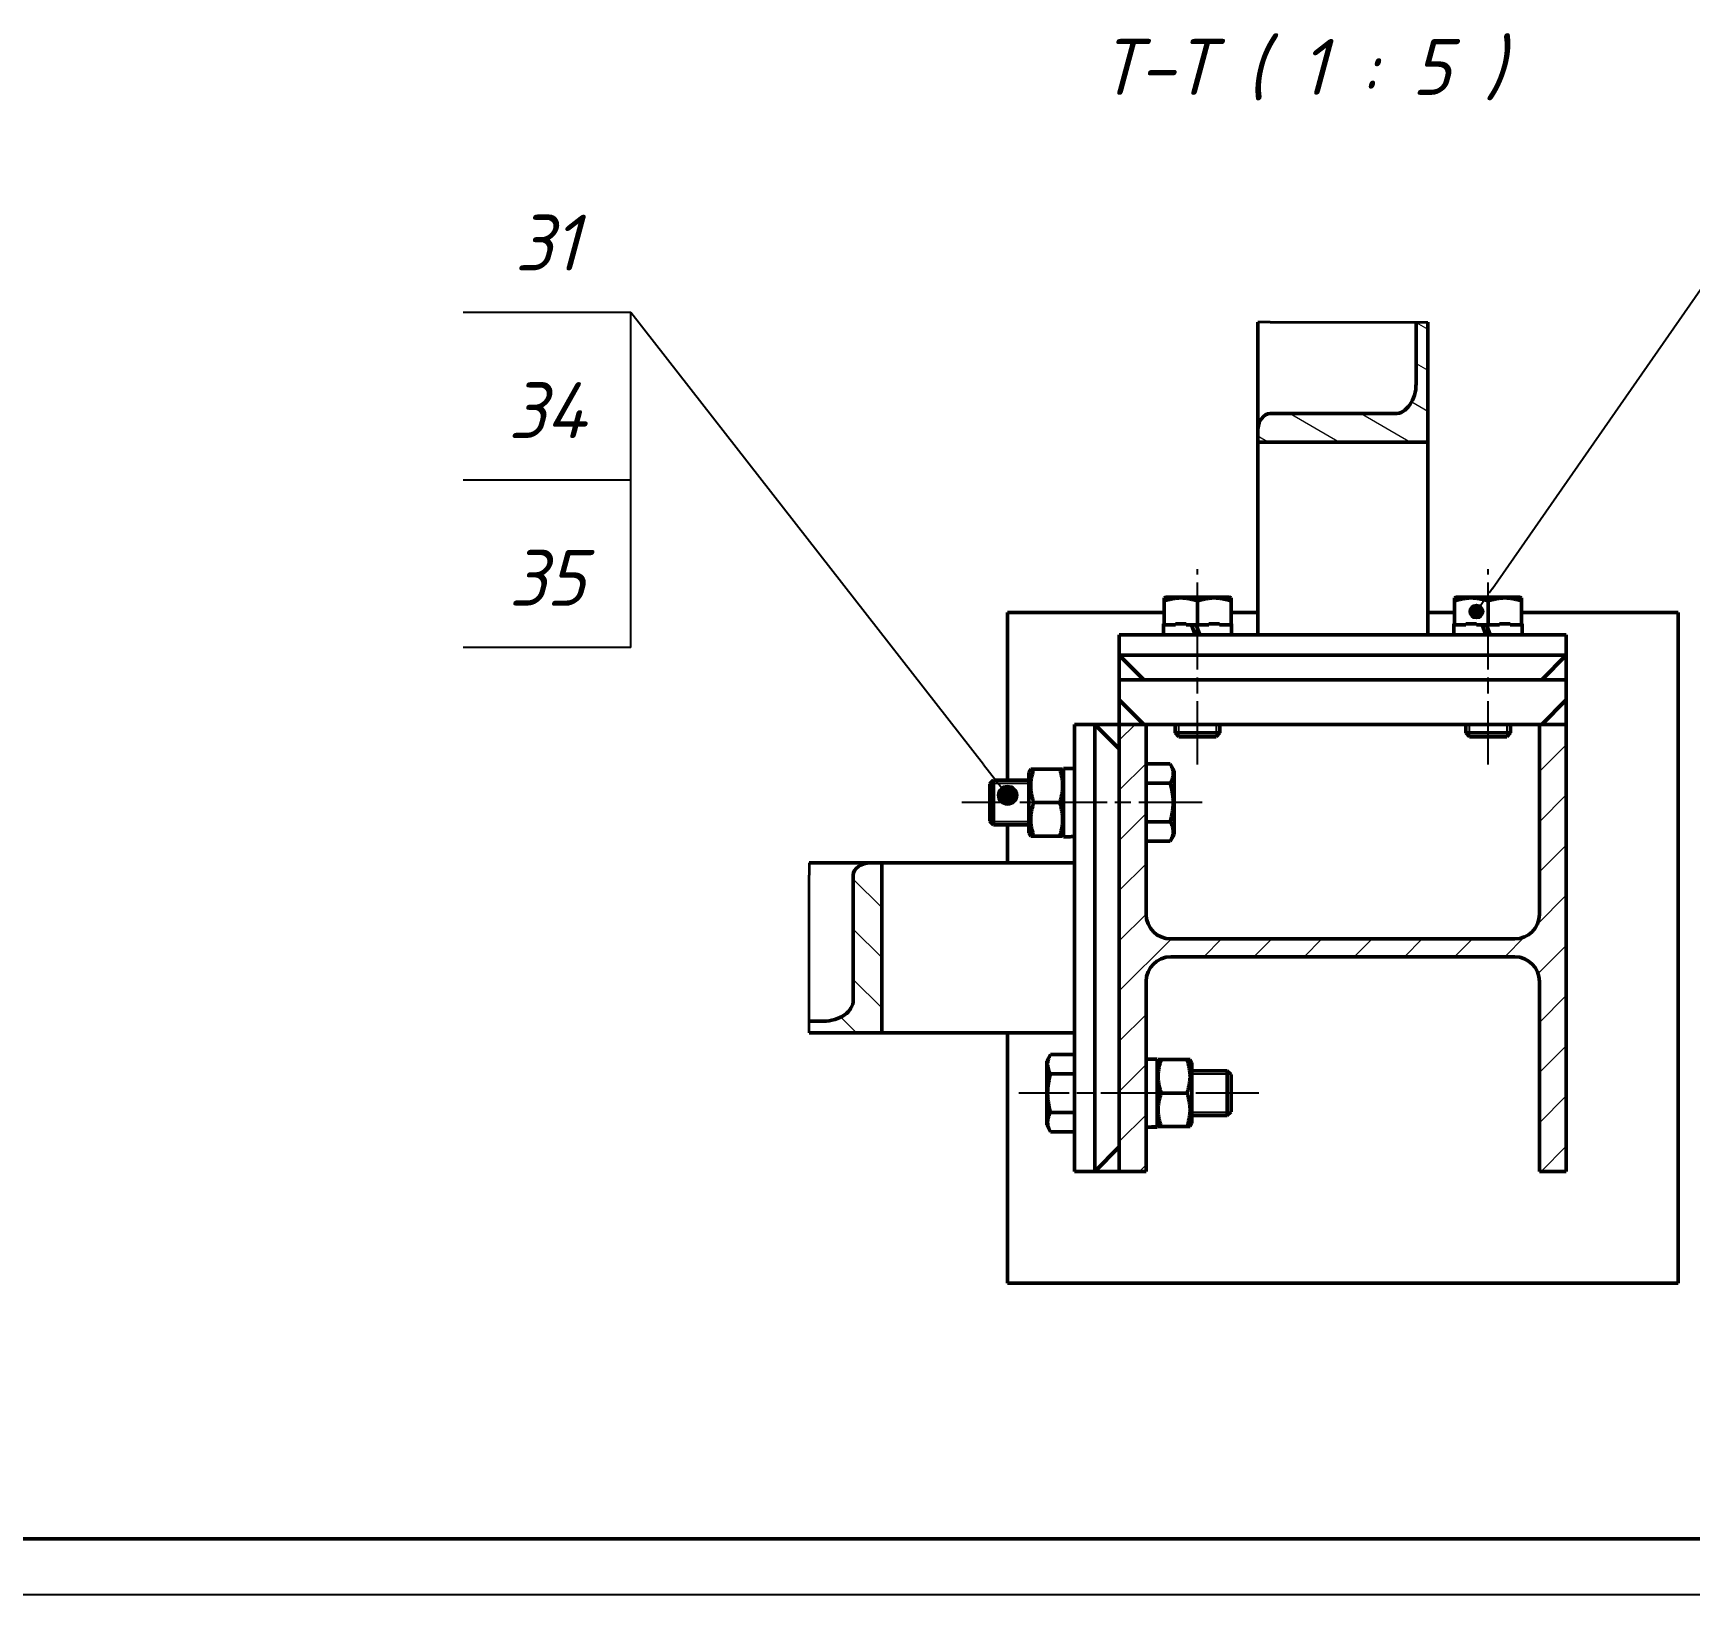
# Model space of a CAD drawing. Header units: millimetres. Extents: x 0 to 25230, y 0 to 17820.
# Drawn here: x 12849 to 17297, y 0 to 4193 of the extents above; entities that cross this region are included whole.
import ezdxf

# ---------------------------------------------------------------- set-up
doc = ezdxf.new("R2010")
doc.units = ezdxf.units.MM
doc.header["$LTSCALE"] = 30
doc.linetypes.add('CHAIN', pattern=[0.7087, 0.4724, -0.0591, 0.1181, -0.0591])
for name, color, linetype, lineweight in [('Видимые тонкие (ГОСТ)', 7, 'Continuous', 35), ('Видимый контур (ГОСТ)', 7, 'Continuous', 50), ('Кромка (ГОСТ)', 7, 'Continuous', 50), ('Линия резьбы (ГОСТ)', 7, 'Continuous', 25), ('Обозначение (ГОСТ)', 7, 'Continuous', 25), ('Осевая линия (ГОСТ)', 7, 'Continuous', 25), ('Штриховка (ГОСТ)', 7, 'Continuous', 18), ('Эскизная геометрия (ГОСТ)', 7, 'Continuous', 50)]:
    doc.layers.add(name, color=color, linetype=linetype, lineweight=lineweight)
doc.styles.add('Увеличенный текст (ГОСТ)', font='GOST Common Italic.ttf')

# ---------------------------------------------------------------- blocks, each defined once
blk = doc.blocks.new('Рамки ГОСТ_ граница 594x841_2')
at = {"layer": 'Кромка (ГОСТ)'}
blk.add_line((20, 5), (836, 5), dxfattribs=at)
at = {"layer": 'Кромка (ГОСТ)', "lineweight": 25}
blk.add_line((841, 0), (0, 0), dxfattribs=at)
blk = doc.blocks.new('Номера позиций43')
at = {"layer": 'Обозначение (ГОСТ)'}
h = blk.add_hatch(color=256, dxfattribs=at)
edge = h.paths.add_edge_path(flags=0)
edge.add_arc((515.51, 71.56), 0.875, 0, 360)
for p, q in [((481.78, 114.77), (466.78, 114.77)), ((513.35, 74.32), (481.78, 114.77)), ((481.78, 99.77), (481.78, 114.77)), ((481.78, 99.77), (466.78, 99.77)), ((481.78, 84.77), (481.78, 99.77)), ((481.78, 84.77), (466.78, 84.77)), ((513.35, 74.32), (514.97, 72.25))]:
    blk.add_line(p, q, dxfattribs=at)
blk.add_circle((515.51, 71.56), 0.875, dxfattribs=at)
at = {"layer": 'Обозначение (ГОСТ)', "char_height": 5, "attachment_point": 5, "style": 'Увеличенный текст (ГОСТ)'}
for s, insert in [('31', (474.28, 121.02)), ('34', (474.28, 106.02)), ('35', (474.28, 91.02))]:
    blk.add_mtext(s, dxfattribs=dict(at, insert=insert))
blk = doc.blocks.new('Номера позиций44')
at = {"layer": 'Обозначение (ГОСТ)'}
h = blk.add_hatch(color=256, dxfattribs=at)
edge = h.paths.add_edge_path(flags=0)
edge.add_arc((557.46, 88), 0.625, 0, 360)
for p, q in [((558.89, 90.05), (582.79, 124.41)), ((582.79, 124.41), (597.79, 124.41)), ((582.79, 109.41), (582.79, 124.41)), ((582.79, 109.41), (597.79, 109.41)), ((558.41, 89.36), (557.82, 88.51)), ((558.89, 90.05), (558.61, 89.65))]:
    blk.add_line(p, q, dxfattribs=at)
blk.add_circle((557.46, 88), 0.625, dxfattribs=at)
at = {"layer": 'Обозначение (ГОСТ)', "char_height": 5, "attachment_point": 5, "style": 'Увеличенный текст (ГОСТ)'}
for s, insert in [('29', (590.29, 130.66)), ('35', (590.29, 115.66))]:
    blk.add_mtext(s, dxfattribs=dict(at, insert=insert))

msp = doc.modelspace()

# ---------------------------------------------------------------- hatches: boundary and pattern name
at = {"layer": 'Штриховка (ГОСТ)'}
h = msp.add_hatch(dxfattribs=at)
h.set_pattern_fill('ANSI31', color=256, scale=762, angle=105.000246, style=0)
h.set_pattern_definition([(150.00025, (0, 0), (-47.62465, -82.4891), [])])
edge = h.paths.add_edge_path()
edge.add_line((16562.014, 3416.985), (16593.214, 3416.985))
edge.add_line((16593.214, 3416.985), (16593.214, 3095.032))
edge.add_line((16593.214, 3095.032), (16137.214, 3095.032))
edge.add_line((16137.214, 3095.032), (16137.214, 3124.73))
edge.add_ellipse((16170.214, 3124.73), major_axis=(0, -46.669), ratio=0.70710678, start_angle=180, end_angle=270, ccw=False)
edge.add_line((16170.214, 3171.399), (16505.014, 3171.399))
edge.add_ellipse((16505.014, 3252.009), major_axis=(0, -80.61), ratio=0.70710678, start_angle=0, end_angle=90)
edge.add_line((16562.014, 3252.009), (16562.014, 3416.985))
h = msp.add_hatch(dxfattribs=at)
h.set_pattern_fill('ANSI31', color=256, scale=762, style=0)
h.set_pattern_definition([(45, (0, 0), (-67.3519, 67.3519), [])])
edge = h.paths.add_edge_path()
edge.add_line((15903.214, 1713.106), (16827.214, 1713.106))
edge.add_ellipse((16827.214, 1647.106), major_axis=(66, 0), ratio=1, start_angle=0, end_angle=90, ccw=False)
edge.add_line((16893.214, 1647.106), (16893.214, 1137.106))
edge.add_line((16893.214, 1137.106), (16965.214, 1137.106))
edge.add_line((16965.214, 1137.106), (16965.214, 2337.106))
edge.add_line((16965.214, 2337.106), (16893.214, 2337.106))
edge.add_line((16893.214, 2337.106), (16893.214, 1827.106))
edge.add_ellipse((16827.214, 1827.106), major_axis=(0, -66), ratio=1, start_angle=0, end_angle=90, ccw=False)
edge.add_line((16827.214, 1761.106), (15903.214, 1761.106))
edge.add_ellipse((15903.214, 1827.106), major_axis=(-66, 0), ratio=1, start_angle=0, end_angle=90, ccw=False)
edge.add_line((15837.214, 1827.106), (15837.214, 2337.106))
edge.add_line((15837.214, 2337.106), (15765.214, 2337.106))
edge.add_line((15765.214, 2337.106), (15765.214, 1137.106))
edge.add_line((15765.214, 1137.106), (15837.214, 1137.106))
edge.add_line((15837.214, 1137.106), (15837.214, 1647.106))
edge.add_ellipse((15903.214, 1647.106), major_axis=(0, 66), ratio=1, start_angle=0, end_angle=90, ccw=False)
h = msp.add_hatch(dxfattribs=at)
h.set_pattern_fill('ANSI31', color=256, scale=762, angle=90.00021, style=0)
h.set_pattern_definition([(135.0002, (0, 0), (-67.3517, -67.35217), [])])
edge = h.paths.add_edge_path()
edge.add_line((14932.372, 1509.106), (14932.372, 1540.306))
edge.add_line((14932.372, 1540.306), (14970.311, 1540.306))
edge.add_ellipse((14970.311, 1597.306), major_axis=(80.61, 0), ratio=0.70710678, start_angle=270, end_angle=360)
edge.add_line((15050.921, 1597.306), (15050.921, 1932.106))
edge.add_ellipse((15097.591, 1932.106), major_axis=(46.669, 0), ratio=0.70710678, start_angle=90, end_angle=180, ccw=False)
edge.add_line((15097.591, 1965.106), (15127.289, 1965.106))
edge.add_line((15127.289, 1965.106), (15127.289, 1509.106))
edge.add_line((15127.289, 1509.106), (14932.372, 1509.106))

# ---------------------------------------------------------------- linework, layer by layer
at = {"layer": 'Видимые тонкие (ГОСТ)'}
for p, q in [((16170.214, 3416.985), (16137.214, 3416.985)), ((16170.214, 3416.985), (16505.014, 3416.985)), ((16505.014, 3416.985), (16562.014, 3416.985)), ((16562.014, 3416.985), (16593.214, 3416.985)), ((14932.372, 1965.106), (14932.372, 1932.106)), ((14932.372, 1597.306), (14932.372, 1932.106)), ((14932.372, 1540.306), (14932.372, 1597.306)), ((14932.372, 1509.106), (14932.372, 1540.306))]:
    msp.add_line(p, q, dxfattribs=at)
at = {"layer": 'Видимый контур (ГОСТ)'}
for p, q in [((16137.214, 3124.73), (16137.214, 3416.985)), ((16562.014, 3416.985), (16562.014, 3252.009)), ((16593.214, 3095.032), (16593.214, 3416.985)), ((16505.014, 3171.399), (16170.214, 3171.399)), ((16137.214, 3124.73), (16137.214, 3095.032)), ((16137.214, 3095.032), (16593.214, 3095.032)), ((16137.214, 2577.106), (16137.214, 3095.032)), ((16593.214, 2577.106), (16593.214, 3095.032)), ((15889.714, 2679.106), (15885.214, 2676.508)), ((15885.214, 2676.508), (15885.214, 2668.47)), ((15889.714, 2679.106), (16060.714, 2679.106)), ((16060.714, 2679.106), (16065.214, 2676.508)), ((16065.214, 2668.47), (16065.214, 2676.508)), ((16669.714, 2679.106), (16665.214, 2676.508)), ((16665.214, 2676.508), (16665.214, 2668.47)), ((16669.714, 2679.106), (16840.714, 2679.106)), ((16840.714, 2679.106), (16845.214, 2676.508)), ((16845.214, 2668.47), (16845.214, 2676.508)), ((15465.214, 2637.106), (15465.214, 2187.106)), ((15885.214, 2637.106), (15465.214, 2637.106)), ((15885.214, 2668.47), (15885.214, 2604.106)), ((15975.214, 2668.47), (15975.214, 2604.106)), ((16065.214, 2668.47), (16065.214, 2604.106)), ((16137.214, 2637.106), (16065.214, 2637.106)), ((16665.214, 2637.106), (16593.214, 2637.106)), ((16665.214, 2668.47), (16665.214, 2604.106)), ((16755.214, 2668.47), (16755.214, 2604.106)), ((16845.214, 2668.47), (16845.214, 2604.106)), ((17265.214, 2637.106), (16845.214, 2637.106)), ((17265.214, 837.106), (17265.214, 2637.106)), ((15883.714, 2607.106), (15885.214, 2607.106)), ((15883.714, 2577.106), (15883.714, 2607.106)), ((15915.925, 2604.106), (15885.214, 2604.106)), ((15915.925, 2607.106), (15944.504, 2607.106)), ((15975.214, 2604.106), (15944.504, 2604.106)), ((15959.387, 2604.106), (15969.214, 2577.106)), ((15965.939, 2586.106), (15977.939, 2586.106)), ((15981.214, 2577.106), (15971.387, 2604.106)), ((16005.925, 2604.106), (15975.214, 2604.106)), ((16005.925, 2607.106), (16034.504, 2607.106)), ((16065.214, 2604.106), (16034.504, 2604.106)), ((16065.214, 2607.106), (16066.714, 2607.106)), ((16066.714, 2577.106), (16066.714, 2607.106)), ((16663.714, 2607.106), (16665.214, 2607.106)), ((16663.714, 2577.106), (16663.714, 2607.106)), ((16695.925, 2604.106), (16665.214, 2604.106)), ((16695.925, 2607.106), (16724.504, 2607.106)), ((16755.214, 2604.106), (16724.504, 2604.106)), ((16739.387, 2604.106), (16749.214, 2577.106)), ((16745.939, 2586.106), (16757.939, 2586.106)), ((16761.214, 2577.106), (16751.387, 2604.106)), ((16785.925, 2604.106), (16755.214, 2604.106)), ((16785.925, 2607.106), (16814.504, 2607.106)), ((16845.214, 2604.106), (16814.504, 2604.106)), ((16845.214, 2607.106), (16846.714, 2607.106)), ((16846.714, 2577.106), (16846.714, 2607.106)), ((15765.214, 2577.106), (16965.214, 2577.106)), ((15765.214, 2577.106), (15765.214, 2523.106)), ((16965.214, 2577.106), (16965.214, 2523.106)), ((15831.214, 2457.106), (15765.214, 2523.106)), ((16965.214, 2523.106), (15765.214, 2523.106)), ((16899.214, 2457.106), (16965.214, 2523.106)), ((15765.214, 2457.106), (16965.214, 2457.106)), ((15765.214, 2457.106), (15765.214, 2403.106)), ((16965.214, 2457.106), (16965.214, 2403.106)), ((15831.214, 2337.106), (15765.214, 2403.106)), ((16965.214, 2403.106), (16899.214, 2337.106)), ((15645.214, 2337.106), (15699.214, 2337.106)), ((15645.214, 1137.106), (15645.214, 2337.106)), ((15765.214, 2271.106), (15699.214, 2337.106)), ((15699.214, 2337.106), (15699.214, 1137.106)), ((15837.214, 2337.106), (15765.214, 2337.106)), ((15765.214, 2337.106), (15765.214, 1137.106)), ((15837.214, 1827.106), (15837.214, 2337.106)), ((16893.214, 2337.106), (15837.214, 2337.106)), ((15915.214, 2337.106), (15915.214, 2314.106)), ((15915.214, 2314.106), (16035.214, 2314.106)), ((15925.214, 2304.106), (15915.214, 2314.106)), ((16025.214, 2304.106), (16035.214, 2314.106)), ((16035.214, 2337.106), (16035.214, 2314.106)), ((16695.214, 2337.106), (16695.214, 2314.106)), ((16695.214, 2314.106), (16815.214, 2314.106)), ((16705.214, 2304.106), (16695.214, 2314.106)), ((16805.214, 2304.106), (16815.214, 2314.106)), ((16815.214, 2337.106), (16815.214, 2314.106)), ((16965.214, 2337.106), (16893.214, 2337.106)), ((16893.214, 2337.106), (16893.214, 1827.106)), ((16965.214, 1137.106), (16965.214, 2337.106)), ((16025.214, 2304.106), (15925.214, 2304.106)), ((16805.214, 2304.106), (16705.214, 2304.106)), ((15901.578, 2231.029), (15837.214, 2231.029)), ((15912.214, 2212.606), (15901.578, 2231.029)), ((15417.214, 2177.106), (15427.214, 2187.106)), ((15427.214, 2187.106), (15427.214, 2067.106)), ((15522.214, 2187.106), (15427.214, 2187.106)), ((15522.214, 2208.106), (15527.41, 2217.106)), ((15522.214, 2208.106), (15522.214, 2046.106)), ((15527.41, 2217.106), (15535.449, 2217.106)), ((15535.449, 2217.106), (15604.98, 2217.106)), ((15604.98, 2217.106), (15613.018, 2217.106)), ((15615.214, 2213.303), (15613.018, 2217.106)), ((15615.214, 2035.606), (15615.214, 2218.606)), ((15645.214, 2218.606), (15615.214, 2218.606)), ((15912.214, 2212.606), (15912.214, 2041.606)), ((15417.214, 2077.106), (15417.214, 2177.106)), ((15901.578, 2179.068), (15837.214, 2179.068)), ((15535.449, 2127.106), (15604.98, 2127.106)), ((15417.214, 2077.106), (15427.214, 2067.106)), ((15522.214, 2067.106), (15427.214, 2067.106)), ((15465.214, 2067.106), (15465.214, 1965.106)), ((15522.214, 2046.106), (15527.41, 2037.106)), ((15901.578, 2075.145), (15837.214, 2075.145)), ((15535.449, 2037.106), (15527.41, 2037.106)), ((15535.449, 2037.106), (15604.98, 2037.106)), ((15613.018, 2037.106), (15604.98, 2037.106)), ((15615.214, 2040.91), (15613.018, 2037.106)), ((15628.729, 2035.606), (15615.214, 2035.606)), ((15901.578, 2023.183), (15837.214, 2023.183)), ((15912.214, 2041.606), (15901.578, 2023.183)), ((15097.591, 1965.106), (14932.372, 1965.106)), ((15127.289, 1965.106), (15097.591, 1965.106)), ((15127.289, 1509.106), (15127.289, 1965.106)), ((15645.214, 1965.106), (15127.289, 1965.106)), ((15050.921, 1932.106), (15050.921, 1597.306)), ((16827.214, 1761.106), (15903.214, 1761.106)), ((15903.214, 1713.106), (16827.214, 1713.106)), ((15837.214, 1137.106), (15837.214, 1647.106)), ((16893.214, 1647.106), (16893.214, 1137.106)), ((14970.311, 1540.306), (14932.372, 1540.306)), ((14932.372, 1509.106), (15127.289, 1509.106)), ((15645.214, 1509.106), (15127.289, 1509.106)), ((15465.214, 1509.106), (15465.214, 837.106)), ((15570.214, 1432.606), (15580.851, 1451.029)), ((15570.214, 1261.606), (15570.214, 1432.606)), ((15580.851, 1451.029), (15645.214, 1451.029)), ((15837.214, 1438.606), (15867.214, 1438.606)), ((15867.214, 1438.606), (15867.214, 1257.184)), ((15867.214, 1433.303), (15869.41, 1437.106)), ((15869.41, 1437.106), (15877.449, 1437.106)), ((15946.98, 1437.106), (15877.449, 1437.106)), ((15946.98, 1437.106), (15955.018, 1437.106)), ((15960.214, 1428.106), (15955.018, 1437.106)), ((15960.214, 1266.106), (15960.214, 1428.106)), ((15580.851, 1399.068), (15645.214, 1399.068)), ((15960.214, 1407.106), (16055.214, 1407.106)), ((16055.214, 1287.106), (16055.214, 1407.106)), ((16065.214, 1397.106), (16055.214, 1407.106)), ((16065.214, 1397.106), (16065.214, 1297.106)), ((15946.98, 1347.106), (15877.449, 1347.106)), ((15580.851, 1295.145), (15645.214, 1295.145)), ((16065.214, 1297.106), (16055.214, 1287.106)), ((15570.214, 1261.606), (15580.851, 1243.183)), ((15853.699, 1255.606), (15867.214, 1255.606)), ((15867.214, 1260.91), (15869.41, 1257.106)), ((15867.214, 1257.184), (15867.214, 1255.739)), ((15867.214, 1255.739), (15867.214, 1255.606)), ((15877.449, 1257.106), (15869.41, 1257.106)), ((15946.98, 1257.106), (15877.449, 1257.106)), ((15955.018, 1257.106), (15946.98, 1257.106)), ((15960.214, 1266.106), (15955.018, 1257.106)), ((15960.214, 1287.106), (16055.214, 1287.106)), ((15580.851, 1243.183), (15645.214, 1243.183)), ((15765.214, 1203.106), (15699.214, 1137.106)), ((15645.214, 1137.106), (15699.214, 1137.106)), ((15765.214, 1137.106), (15837.214, 1137.106)), ((16893.214, 1137.106), (16965.214, 1137.106)), ((15465.214, 837.106), (17265.214, 837.106))]:
    msp.add_line(p, q, dxfattribs=at)
for centre, start, end in [((15903.214, 1827.106), 180, 270), ((16827.214, 1827.106), 270, 0), ((15903.214, 1647.106), 90, 180), ((16827.214, 1647.106), 0, 90)]:
    msp.add_arc(centre, 66, start, end, dxfattribs=at)
for centre, major_axis, ratio, start_param, end_param in [((16505.014, 3252.009), (0, -80.61), 0.70710678, 0, 1.57079633), ((16170.214, 3124.73), (0, -46.669), 0.70710678, 3.14159265, 4.71238898), ((15628.729, 2127.106), (251.394, 0), 0.36397023, 4.71238898, 4.77800984), ((15097.591, 1932.106), (46.669, 0), 0.70710678, 1.57079633, 3.14159265), ((14970.311, 1597.306), (80.61, 0), 0.70710678, 4.71238898, 6.28318531), ((15820.729, 1347.106), (-251.394, 0), 0.36397023, 1.63641718, 1.75677485), ((15853.699, 1347.106), (-251.394, 0), 0.36397023, 1.50517547, 1.62458299)]:
    msp.add_ellipse(centre, major_axis=major_axis, ratio=ratio, start_param=start_param, end_param=end_param, dxfattribs=at)
for points, weights in [([(15885.214, 2668.47), (15930.214, 2683.47), (15975.214, 2668.47)], [1.16025403784, 1.33974596216, 1.16025403784]), ([(15975.214, 2668.47), (16020.214, 2683.47), (16065.214, 2668.47)], [1.16025403784, 1.33974596216, 1.16025403784]), ([(16665.214, 2668.47), (16710.214, 2683.47), (16755.214, 2668.47)], [1.16025403784, 1.33974596216, 1.16025403784]), ([(16755.214, 2668.47), (16800.214, 2683.47), (16845.214, 2668.47)], [1.16025403784, 1.33974596216, 1.16025403784]), ([(15901.578, 2231.029), (15916.578, 2205.049), (15901.578, 2179.068)], [1.16025403784, 1.33974596216, 1.16025403784]), ([(15535.449, 2217.106), (15520.449, 2172.106), (15535.449, 2127.106)], [1, 1.15470053838, 1]), ([(15604.98, 2127.106), (15619.98, 2172.106), (15604.98, 2217.106)], [1, 1.15470053838, 1]), ([(15901.578, 2179.068), (15916.578, 2127.106), (15901.578, 2075.145)], [1.16025403784, 1.33974596216, 1.16025403784]), ([(15535.449, 2127.106), (15520.449, 2082.106), (15535.449, 2037.106)], [1, 1.15470053838, 1]), ([(15604.98, 2037.106), (15619.98, 2082.106), (15604.98, 2127.106)], [1, 1.15470053838, 1]), ([(15901.578, 2075.145), (15916.578, 2049.164), (15901.578, 2023.183)], [1.16025403784, 1.33974596216, 1.16025403784]), ([(15580.851, 1399.068), (15565.851, 1425.049), (15580.851, 1451.029)], [1.16025403784, 1.33974596216, 1.16025403784]), ([(15877.449, 1437.106), (15862.449, 1392.106), (15877.449, 1347.106)], [1, 1.15470053838, 1]), ([(15946.98, 1347.106), (15961.98, 1392.106), (15946.98, 1437.106)], [1, 1.15470053838, 1]), ([(15580.851, 1295.145), (15565.851, 1347.106), (15580.851, 1399.068)], [1.16025403784, 1.33974596216, 1.16025403784]), ([(15877.449, 1347.106), (15862.449, 1302.106), (15877.449, 1257.106)], [1, 1.15470053838, 1]), ([(15946.98, 1257.106), (15961.98, 1302.106), (15946.98, 1347.106)], [1, 1.15470053838, 1]), ([(15580.851, 1243.183), (15565.851, 1269.164), (15580.851, 1295.145)], [1.16025403784, 1.33974596216, 1.16025403784])]:
    msp.add_rational_spline(points, weights, degree=2, dxfattribs=at)
at = {"layer": 'Линия резьбы (ГОСТ)'}
for p, q in [((15924.211, 2337.106), (15924.211, 2305.109)), ((16026.217, 2305.109), (16026.217, 2337.106)), ((16704.211, 2337.106), (16704.211, 2305.109)), ((16806.217, 2305.109), (16806.217, 2337.106)), ((15522.214, 2178.109), (15418.217, 2178.109)), ((15418.217, 2076.103), (15522.214, 2076.103)), ((16064.211, 1398.109), (15960.214, 1398.109)), ((15960.214, 1296.103), (16064.211, 1296.103))]:
    msp.add_line(p, q, dxfattribs=at)
at = {"layer": 'Осевая линия (ГОСТ)', "linetype": 'CHAIN', "ltscale": 11.993792}
for p, q in [((15975.214, 2229.106), (15975.214, 2754.106)), ((16755.214, 2229.106), (16755.214, 2754.106)), ((15987.214, 2127.106), (15342.214, 2127.106)), ((16140.214, 1347.106), (15495.214, 1347.106))]:
    msp.add_line(p, q, dxfattribs=at)
at = {"layer": 'Эскизная геометрия (ГОСТ)'}
for p, q in [((15765.214, 2523.106), (15765.214, 2337.106)), ((16965.214, 2523.106), (16965.214, 2457.106)), ((16965.214, 2403.106), (16965.214, 2337.106)), ((15699.214, 2337.106), (15765.214, 2337.106)), ((15699.214, 1137.106), (15765.214, 1137.106))]:
    msp.add_line(p, q, dxfattribs=at)

# ---------------------------------------------------------------- block references
at = {"xscale": 30, "yscale": 30, "zscale": 30}
msp.add_blockref('Рамки ГОСТ_ граница 594x841_2', (0, 0), dxfattribs=at)
at = {"layer": 'Обозначение (ГОСТ)', "xscale": 30, "yscale": 30, "zscale": 30}
for name in ['Номера позиций44', 'Номера позиций43']:
    msp.add_blockref(name, (0, 0), dxfattribs=at)

# ---------------------------------------------------------------- texts
at = {"layer": 'Обозначение (ГОСТ)', "insert": (15714.566, 4012.527), "char_height": 150, "attachment_point": 7, "style": 'Увеличенный текст (ГОСТ)'}
msp.add_mtext('Т-Т ( 1 : 5 )', dxfattribs=at)

doc.saveas('drawing.dxf')
